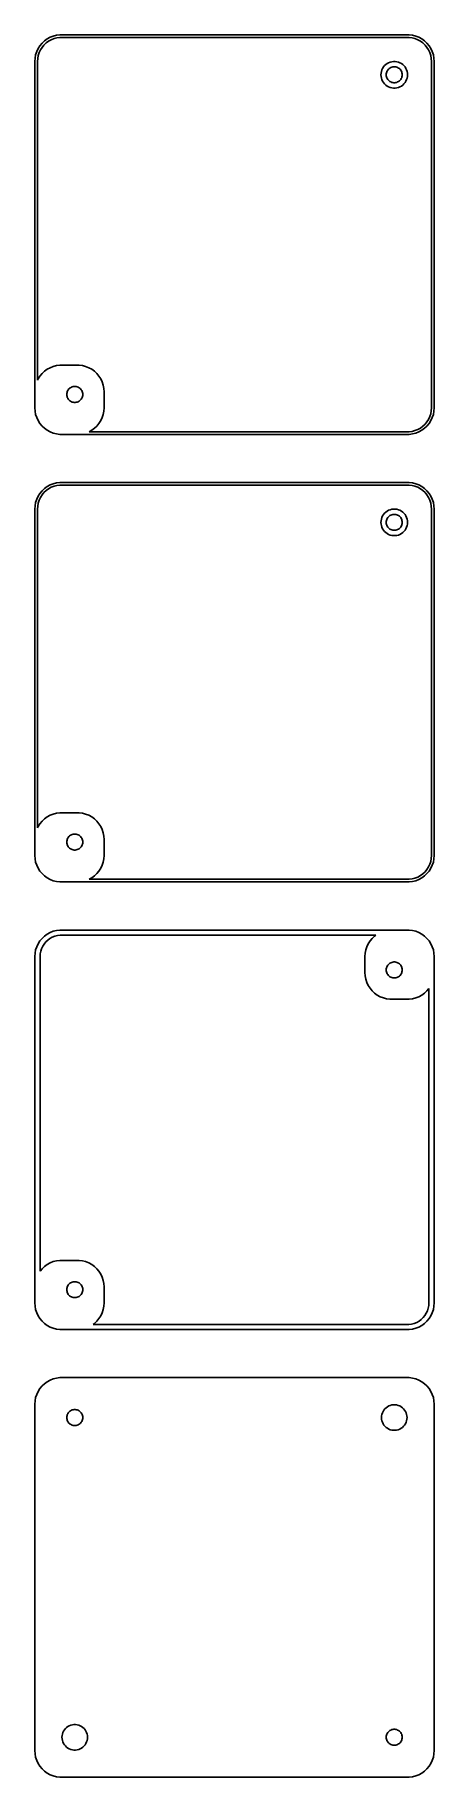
# Model space of a CAD drawing. Header units: metres. Extents: x -38 to 38, y 215 to 541.
import ezdxf

# ---------------------------------------------------------------- set-up
doc = ezdxf.new("R2010")
doc.units = ezdxf.units.M

msp = doc.modelspace()

# ---------------------------------------------------------------- linework, layer by layer
for p, q in [((-36.1448, 539.923), (-36.5451, 539.439)), ((-35.6871, 540.353), (-36.1448, 539.923)), ((-36.1406, 539.145), (-35.7803, 539.58)), ((-35.7803, 539.58), (-35.3684, 539.967)), ((-35.1791, 540.722), (-35.6871, 540.353)), ((-35.3684, 539.967), (-34.9112, 540.299)), ((-34.6289, 541.024), (-35.1791, 540.722)), ((-34.9112, 540.299), (-34.416, 540.572)), ((-34.0451, 541.255), (-34.6289, 541.024)), ((-34.416, 540.572), (-33.8906, 540.78)), ((-33.4369, 541.411), (-34.0451, 541.255)), ((-33.8906, 540.78), (-33.3432, 540.92)), ((-32.8139, 541.49), (-33.4369, 541.411)), ((-33.3432, 540.92), (-32.7825, 540.991)), ((32.8139, 541.49), (-32.8139, 541.49)), ((-32.7825, 540.991), (32.7825, 540.991)), ((32.7825, 540.991), (33.3432, 540.92)), ((33.4369, 541.411), (32.8139, 541.49)), ((33.3432, 540.92), (33.8906, 540.78)), ((34.0451, 541.255), (33.4369, 541.411)), ((33.8906, 540.78), (34.416, 540.572)), ((34.6289, 541.024), (34.0451, 541.255)), ((34.416, 540.572), (34.9112, 540.299)), ((35.1791, 540.722), (34.6289, 541.024)), ((34.9112, 540.299), (35.3684, 539.967)), ((35.6871, 540.353), (35.1791, 540.722)), ((35.3684, 539.967), (35.7803, 539.58)), ((36.1448, 539.923), (35.6871, 540.353)), ((35.7803, 539.58), (36.1406, 539.145)), ((36.5451, 539.439), (36.1448, 539.923)), ((-37.4606, 537.127), (-37.5, 536.5)), ((-37.5, 536.5), (-37.5, 471.5)), ((-37.3429, 537.743), (-37.4606, 537.127)), ((-37.1489, 538.341), (-37.3429, 537.743)), ((-36.8815, 538.909), (-37.1489, 538.341)), ((-37, 536.5), (-36.9645, 537.064)), ((-37, 476.657), (-37, 536.5)), ((-36.9645, 537.064), (-36.8586, 537.619)), ((-36.5451, 539.439), (-36.8815, 538.909)), ((-36.8586, 537.619), (-36.684, 538.157)), ((-36.684, 538.157), (-36.4434, 538.668)), ((-36.4434, 538.668), (-36.1406, 539.145)), ((28.9355, 536.262), (28.6604, 536.111)), ((29.2274, 536.378), (28.9355, 536.262)), ((29.5315, 536.456), (29.2274, 536.378)), ((29.843, 536.495), (29.5315, 536.456)), ((30.157, 536.495), (29.843, 536.495)), ((30.4684, 536.456), (30.157, 536.495)), ((30.7725, 536.378), (30.4684, 536.456)), ((31.0644, 536.262), (30.7725, 536.378)), ((31.3396, 536.111), (31.0644, 536.262)), ((36.1406, 539.145), (36.4434, 538.668)), ((36.4434, 538.668), (36.684, 538.157)), ((36.8815, 538.909), (36.5451, 539.439)), ((36.684, 538.157), (36.8586, 537.619)), ((36.8586, 537.619), (36.9645, 537.064)), ((37.1489, 538.341), (36.8815, 538.909)), ((36.9645, 537.064), (37, 536.5)), ((37, 536.5), (37, 471.5)), ((37.3429, 537.743), (37.1489, 538.341)), ((37.4606, 537.127), (37.3429, 537.743)), ((37.5, 536.5), (37.4606, 537.127)), ((37.5, 471.5), (37.5, 536.5)), ((27.5197, 534.313), (27.5, 534)), ((27.5, 534), (27.5197, 533.687)), ((27.5785, 534.622), (27.5197, 534.313)), ((27.5197, 533.687), (27.5785, 533.378)), ((27.6756, 534.92), (27.5785, 534.622)), ((27.5785, 533.378), (27.6756, 533.08)), ((27.8092, 535.204), (27.6756, 534.92)), ((27.6756, 533.08), (27.8092, 532.796)), ((27.9774, 535.469), (27.8092, 535.204)), ((28.1776, 535.711), (27.9774, 535.469)), ((28.4064, 535.926), (28.1776, 535.711)), ((28.6604, 536.111), (28.4064, 535.926)), ((28.5, 534), (28.5118, 534.188)), ((28.5118, 533.812), (28.5, 534)), ((28.5118, 534.188), (28.5471, 534.373)), ((28.5471, 533.627), (28.5118, 533.812)), ((28.5471, 534.373), (28.6053, 534.552)), ((28.6053, 533.448), (28.5471, 533.627)), ((28.6053, 534.552), (28.6855, 534.723)), ((28.6855, 533.277), (28.6053, 533.448)), ((28.6855, 534.723), (28.7865, 534.882)), ((28.7865, 533.118), (28.6855, 533.277)), ((28.7865, 534.882), (28.9065, 535.027)), ((28.9065, 532.973), (28.7865, 533.118)), ((28.9065, 535.027), (29.0439, 535.156)), ((29.0439, 535.156), (29.1963, 535.266)), ((29.1963, 535.266), (29.3613, 535.357)), ((29.3613, 535.357), (29.5365, 535.427)), ((29.5365, 535.427), (29.7189, 535.473)), ((29.7189, 535.473), (29.9058, 535.497)), ((29.9058, 535.497), (30.0942, 535.497)), ((30.0942, 535.497), (30.2811, 535.473)), ((30.2811, 535.473), (30.4635, 535.427)), ((30.4635, 535.427), (30.6387, 535.357)), ((30.6387, 535.357), (30.8037, 535.266)), ((30.8037, 535.266), (30.9561, 535.156)), ((30.9561, 535.156), (31.0934, 535.027)), ((31.0934, 535.027), (31.2135, 534.882)), ((31.2135, 533.118), (31.0934, 532.973)), ((31.2135, 534.882), (31.3145, 534.723)), ((31.3145, 533.277), (31.2135, 533.118)), ((31.3145, 534.723), (31.3947, 534.552)), ((31.3947, 533.448), (31.3145, 533.277)), ((31.5936, 535.926), (31.3396, 536.111)), ((31.3947, 534.552), (31.4529, 534.373)), ((31.4529, 533.627), (31.3947, 533.448)), ((31.4529, 534.373), (31.4882, 534.188)), ((31.4882, 533.812), (31.4529, 533.627)), ((31.4882, 534.188), (31.5, 534)), ((31.5, 534), (31.4882, 533.812)), ((31.8224, 535.711), (31.5936, 535.926)), ((32.0225, 535.469), (31.8224, 535.711)), ((32.1908, 535.204), (32.0225, 535.469)), ((32.3244, 534.92), (32.1908, 535.204)), ((32.1908, 532.796), (32.3244, 533.08)), ((32.4214, 534.622), (32.3244, 534.92)), ((32.3244, 533.08), (32.4214, 533.378)), ((32.4803, 534.313), (32.4214, 534.622)), ((32.4214, 533.378), (32.4803, 533.687)), ((32.5, 534), (32.4803, 534.313)), ((32.4803, 533.687), (32.5, 534)), ((27.8092, 532.796), (27.9774, 532.531)), ((27.9774, 532.531), (28.1776, 532.289)), ((28.1776, 532.289), (28.4064, 532.074)), ((28.4064, 532.074), (28.6604, 531.889)), ((28.6604, 531.889), (28.9355, 531.738)), ((29.0439, 532.844), (28.9065, 532.973)), ((28.9355, 531.738), (29.2274, 531.622)), ((29.1963, 532.734), (29.0439, 532.844)), ((29.3613, 532.643), (29.1963, 532.734)), ((29.2274, 531.622), (29.5315, 531.544)), ((29.5365, 532.573), (29.3613, 532.643)), ((29.5315, 531.544), (29.843, 531.505)), ((29.7189, 532.527), (29.5365, 532.573)), ((29.9058, 532.503), (29.7189, 532.527)), ((29.843, 531.505), (30.157, 531.505)), ((30.0942, 532.503), (29.9058, 532.503)), ((30.2811, 532.527), (30.0942, 532.503)), ((30.157, 531.505), (30.4684, 531.544)), ((30.4635, 532.573), (30.2811, 532.527)), ((30.6387, 532.643), (30.4635, 532.573)), ((30.4684, 531.544), (30.7725, 531.622)), ((30.8037, 532.734), (30.6387, 532.643)), ((30.7725, 531.622), (31.0644, 531.738)), ((30.9561, 532.844), (30.8037, 532.734)), ((31.0934, 532.973), (30.9561, 532.844)), ((31.0644, 531.738), (31.3396, 531.889)), ((31.3396, 531.889), (31.5936, 532.074)), ((31.5936, 532.074), (31.8224, 532.289)), ((31.8224, 532.289), (32.0225, 532.531)), ((32.0225, 532.531), (32.1908, 532.796)), ((-36.5451, 477.439), (-36.8815, 476.909)), ((-36.1448, 477.923), (-36.5451, 477.439)), ((-35.6871, 478.353), (-36.1448, 477.923)), ((-35.1791, 478.722), (-35.6871, 478.353)), ((-34.6289, 479.024), (-35.1791, 478.722)), ((-34.0451, 479.255), (-34.6289, 479.024)), ((-33.4369, 479.411), (-34.0451, 479.255)), ((-32.8139, 479.49), (-33.4369, 479.411)), ((-29.186, 479.49), (-32.8139, 479.49)), ((-28.5631, 479.411), (-29.186, 479.49)), ((-27.9549, 479.255), (-28.5631, 479.411)), ((-27.3711, 479.024), (-27.9549, 479.255)), ((-26.8209, 478.722), (-27.3711, 479.024)), ((-26.3129, 478.353), (-26.8209, 478.722)), ((-25.8551, 477.923), (-26.3129, 478.353)), ((-25.4549, 477.439), (-25.8551, 477.923)), ((-25.1185, 476.909), (-25.4549, 477.439)), ((-36.8815, 476.909), (-37, 476.657)), ((-31.5, 474), (-31.4882, 474.188)), ((-31.4882, 474.188), (-31.4529, 474.373)), ((-31.4529, 474.373), (-31.3947, 474.552)), ((-31.3947, 474.552), (-31.3145, 474.723)), ((-31.3145, 474.723), (-31.2135, 474.882)), ((-31.2135, 474.882), (-31.0934, 475.027)), ((-31.0934, 475.027), (-30.9561, 475.156)), ((-30.9561, 475.156), (-30.8037, 475.266)), ((-30.8037, 475.266), (-30.6387, 475.357)), ((-30.6387, 475.357), (-30.4635, 475.427)), ((-30.4635, 475.427), (-30.2811, 475.473)), ((-30.2811, 475.473), (-30.0942, 475.497)), ((-30.0942, 475.497), (-29.9058, 475.497)), ((-29.9058, 475.497), (-29.7189, 475.473)), ((-29.7189, 475.473), (-29.5365, 475.427)), ((-29.5365, 475.427), (-29.3613, 475.357)), ((-29.3613, 475.357), (-29.1963, 475.266)), ((-29.1963, 475.266), (-29.0439, 475.156)), ((-29.0439, 475.156), (-28.9065, 475.027)), ((-28.9065, 475.027), (-28.7865, 474.882)), ((-28.7865, 474.882), (-28.6855, 474.723)), ((-28.6855, 474.723), (-28.6053, 474.552)), ((-28.6053, 474.552), (-28.5471, 474.373)), ((-28.5471, 474.373), (-28.5118, 474.188)), ((-28.5118, 474.188), (-28.5, 474)), ((-24.8511, 476.341), (-25.1185, 476.909)), ((-24.6571, 475.743), (-24.8511, 476.341)), ((-24.5394, 475.127), (-24.6571, 475.743)), ((-24.5, 474.5), (-24.5394, 475.127)), ((-24.5, 471.5), (-24.5, 474.5)), ((-37.5, 471.5), (-37.4606, 470.873)), ((-37.4606, 470.873), (-37.3429, 470.257)), ((-31.4882, 473.812), (-31.5, 474)), ((-31.4529, 473.627), (-31.4882, 473.812)), ((-31.3947, 473.448), (-31.4529, 473.627)), ((-31.3145, 473.277), (-31.3947, 473.448)), ((-31.2135, 473.118), (-31.3145, 473.277)), ((-31.0934, 472.973), (-31.2135, 473.118)), ((-30.9561, 472.844), (-31.0934, 472.973)), ((-30.8037, 472.734), (-30.9561, 472.844)), ((-30.6387, 472.643), (-30.8037, 472.734)), ((-30.4635, 472.573), (-30.6387, 472.643)), ((-30.2811, 472.527), (-30.4635, 472.573)), ((-30.0942, 472.503), (-30.2811, 472.527)), ((-29.9058, 472.503), (-30.0942, 472.503)), ((-29.7189, 472.527), (-29.9058, 472.503)), ((-29.5365, 472.573), (-29.7189, 472.527)), ((-29.3613, 472.643), (-29.5365, 472.573)), ((-29.1963, 472.734), (-29.3613, 472.643)), ((-29.0439, 472.844), (-29.1963, 472.734)), ((-28.9065, 472.973), (-29.0439, 472.844)), ((-28.7865, 473.118), (-28.9065, 472.973)), ((-28.6855, 473.277), (-28.7865, 473.118)), ((-28.6053, 473.448), (-28.6855, 473.277)), ((-28.5471, 473.627), (-28.6053, 473.448)), ((-28.5118, 473.812), (-28.5471, 473.627)), ((-28.5, 474), (-28.5118, 473.812)), ((-24.6571, 470.257), (-24.5394, 470.873)), ((-24.5394, 470.873), (-24.5, 471.5)), ((36.9645, 470.936), (36.8586, 470.381)), ((37, 471.5), (36.9645, 470.936)), ((37.3429, 470.257), (37.4606, 470.873)), ((37.4606, 470.873), (37.5, 471.5)), ((-37.3429, 470.257), (-37.1489, 469.659)), ((-37.1489, 469.659), (-36.8815, 469.091)), ((-36.8815, 469.091), (-36.5451, 468.561)), ((-36.5451, 468.561), (-36.1448, 468.077)), ((-36.1448, 468.077), (-35.6871, 467.647)), ((-35.6871, 467.647), (-35.1791, 467.278)), ((-26.8209, 467.278), (-26.3129, 467.647)), ((-26.3129, 467.647), (-25.8551, 468.077)), ((-25.8551, 468.077), (-25.4549, 468.561)), ((-25.4549, 468.561), (-25.1185, 469.091)), ((-25.1185, 469.091), (-24.8511, 469.659)), ((-24.8511, 469.659), (-24.6571, 470.257)), ((34.9112, 467.701), (34.416, 467.428)), ((35.3684, 468.033), (34.9112, 467.701)), ((35.1791, 467.278), (35.6871, 467.647)), ((35.7803, 468.42), (35.3684, 468.033)), ((35.6871, 467.647), (36.1448, 468.077)), ((36.1406, 468.855), (35.7803, 468.42)), ((36.4434, 469.332), (36.1406, 468.855)), ((36.1448, 468.077), (36.5451, 468.561)), ((36.684, 469.843), (36.4434, 469.332)), ((36.5451, 468.561), (36.8815, 469.091)), ((36.8586, 470.381), (36.684, 469.843)), ((36.8815, 469.091), (37.1489, 469.659)), ((37.1489, 469.659), (37.3429, 470.257)), ((-35.1791, 467.278), (-34.6289, 466.976)), ((-34.6289, 466.976), (-34.0451, 466.745)), ((-34.0451, 466.745), (-33.4369, 466.589)), ((-33.4369, 466.589), (-32.8139, 466.51)), ((-32.8139, 466.51), (32.8139, 466.51)), ((-27.311, 467.009), (-26.8209, 467.278)), ((32.7825, 467.009), (-27.311, 467.009)), ((33.3432, 467.08), (32.7825, 467.009)), ((32.8139, 466.51), (33.4369, 466.589)), ((33.8906, 467.22), (33.3432, 467.08)), ((33.4369, 466.589), (34.0451, 466.745)), ((34.416, 467.428), (33.8906, 467.22)), ((34.0451, 466.745), (34.6289, 466.976)), ((34.6289, 466.976), (35.1791, 467.278)), ((-36.8815, 454.909), (-37.1489, 454.341)), ((-36.5451, 455.439), (-36.8815, 454.909)), ((-36.684, 454.157), (-36.4434, 454.668)), ((-36.1448, 455.923), (-36.5451, 455.439)), ((-36.4434, 454.668), (-36.1406, 455.145)), ((-35.6871, 456.353), (-36.1448, 455.923)), ((-36.1406, 455.145), (-35.7803, 455.58)), ((-35.7803, 455.58), (-35.3684, 455.967)), ((-35.1791, 456.722), (-35.6871, 456.353)), ((-35.3684, 455.967), (-34.9112, 456.299)), ((-34.6289, 457.024), (-35.1791, 456.722)), ((-34.9112, 456.299), (-34.416, 456.572)), ((-34.0451, 457.255), (-34.6289, 457.024)), ((-34.416, 456.572), (-33.8906, 456.78)), ((-33.4369, 457.411), (-34.0451, 457.255)), ((-33.8906, 456.78), (-33.3432, 456.92)), ((-32.8139, 457.49), (-33.4369, 457.411)), ((-33.3432, 456.92), (-32.7825, 456.991)), ((32.8139, 457.49), (-32.8139, 457.49)), ((-32.7825, 456.991), (32.7825, 456.991)), ((32.7825, 456.991), (33.3432, 456.92)), ((33.4369, 457.411), (32.8139, 457.49)), ((33.3432, 456.92), (33.8906, 456.78)), ((34.0451, 457.255), (33.4369, 457.411)), ((33.8906, 456.78), (34.416, 456.572)), ((34.6289, 457.024), (34.0451, 457.255)), ((34.416, 456.572), (34.9112, 456.299)), ((35.1791, 456.722), (34.6289, 457.024)), ((34.9112, 456.299), (35.3684, 455.967)), ((35.6871, 456.353), (35.1791, 456.722)), ((35.3684, 455.967), (35.7803, 455.58)), ((36.1448, 455.923), (35.6871, 456.353)), ((35.7803, 455.58), (36.1406, 455.145)), ((36.1406, 455.145), (36.4434, 454.668)), ((36.5451, 455.439), (36.1448, 455.923)), ((36.4434, 454.668), (36.684, 454.157)), ((36.8815, 454.909), (36.5451, 455.439)), ((37.1489, 454.341), (36.8815, 454.909)), ((-37.4606, 453.127), (-37.5, 452.5)), ((-37.5, 452.5), (-37.5, 387.5)), ((-37.3429, 453.743), (-37.4606, 453.127)), ((-37.1489, 454.341), (-37.3429, 453.743)), ((-37, 452.5), (-36.9645, 453.064)), ((-37, 392.657), (-37, 452.5)), ((-36.9645, 453.064), (-36.8586, 453.619)), ((-36.8586, 453.619), (-36.684, 454.157)), ((27.9774, 451.469), (27.8092, 451.204)), ((28.1776, 451.711), (27.9774, 451.469)), ((28.4064, 451.926), (28.1776, 451.711)), ((28.6604, 452.111), (28.4064, 451.926)), ((28.9355, 452.262), (28.6604, 452.111)), ((29.2274, 452.378), (28.9355, 452.262)), ((29.0439, 451.156), (29.1963, 451.266)), ((29.1963, 451.266), (29.3613, 451.357)), ((29.5315, 452.456), (29.2274, 452.378)), ((29.3613, 451.357), (29.5365, 451.427)), ((29.843, 452.495), (29.5315, 452.456)), ((29.5365, 451.427), (29.7189, 451.473)), ((29.7189, 451.473), (29.9058, 451.497)), ((30.157, 452.495), (29.843, 452.495)), ((29.9058, 451.497), (30.0942, 451.497)), ((30.0942, 451.497), (30.2811, 451.473)), ((30.4684, 452.456), (30.157, 452.495)), ((30.2811, 451.473), (30.4635, 451.427)), ((30.4635, 451.427), (30.6387, 451.357)), ((30.7725, 452.378), (30.4684, 452.456)), ((30.6387, 451.357), (30.8037, 451.266)), ((31.0644, 452.262), (30.7725, 452.378)), ((30.8037, 451.266), (30.9561, 451.156)), ((31.3396, 452.111), (31.0644, 452.262)), ((31.5936, 451.926), (31.3396, 452.111)), ((31.8224, 451.711), (31.5936, 451.926)), ((32.0225, 451.469), (31.8224, 451.711)), ((32.1908, 451.204), (32.0225, 451.469)), ((36.684, 454.157), (36.8586, 453.619)), ((36.8586, 453.619), (36.9645, 453.064)), ((36.9645, 453.064), (37, 452.5)), ((37, 452.5), (37, 387.5)), ((37.3429, 453.743), (37.1489, 454.341)), ((37.4606, 453.127), (37.3429, 453.743)), ((37.5, 452.5), (37.4606, 453.127)), ((37.5, 387.5), (37.5, 452.5)), ((27.5197, 450.313), (27.5, 450)), ((27.5, 450), (27.5197, 449.687)), ((27.5785, 450.622), (27.5197, 450.313)), ((27.5197, 449.687), (27.5785, 449.378)), ((27.6756, 450.92), (27.5785, 450.622)), ((27.5785, 449.378), (27.6756, 449.08)), ((27.8092, 451.204), (27.6756, 450.92)), ((27.6756, 449.08), (27.8092, 448.796)), ((27.8092, 448.796), (27.9774, 448.531)), ((27.9774, 448.531), (28.1776, 448.289)), ((28.1776, 448.289), (28.4064, 448.074)), ((28.4064, 448.074), (28.6604, 447.889)), ((28.5, 450), (28.5118, 450.188)), ((28.5118, 449.812), (28.5, 450)), ((28.5118, 450.188), (28.5471, 450.373)), ((28.5471, 449.627), (28.5118, 449.812)), ((28.5471, 450.373), (28.6053, 450.552)), ((28.6053, 449.448), (28.5471, 449.627)), ((28.6053, 450.552), (28.6855, 450.723)), ((28.6855, 449.277), (28.6053, 449.448)), ((28.6855, 450.723), (28.7865, 450.882)), ((28.7865, 449.118), (28.6855, 449.277)), ((28.7865, 450.882), (28.9065, 451.027)), ((28.9065, 448.973), (28.7865, 449.118)), ((28.9065, 451.027), (29.0439, 451.156)), ((29.0439, 448.844), (28.9065, 448.973)), ((29.1963, 448.734), (29.0439, 448.844)), ((29.3613, 448.643), (29.1963, 448.734)), ((29.5365, 448.573), (29.3613, 448.643)), ((29.7189, 448.527), (29.5365, 448.573)), ((29.9058, 448.503), (29.7189, 448.527)), ((30.0942, 448.503), (29.9058, 448.503)), ((30.2811, 448.527), (30.0942, 448.503)), ((30.4635, 448.573), (30.2811, 448.527)), ((30.6387, 448.643), (30.4635, 448.573)), ((30.8037, 448.734), (30.6387, 448.643)), ((30.9561, 448.844), (30.8037, 448.734)), ((30.9561, 451.156), (31.0934, 451.027)), ((31.0934, 448.973), (30.9561, 448.844)), ((31.0934, 451.027), (31.2135, 450.882)), ((31.2135, 449.118), (31.0934, 448.973)), ((31.2135, 450.882), (31.3145, 450.723)), ((31.3145, 449.277), (31.2135, 449.118)), ((31.3145, 450.723), (31.3947, 450.552)), ((31.3947, 449.448), (31.3145, 449.277)), ((31.3396, 447.889), (31.5936, 448.074)), ((31.3947, 450.552), (31.4529, 450.373)), ((31.4529, 449.627), (31.3947, 449.448)), ((31.4529, 450.373), (31.4882, 450.188)), ((31.4882, 449.812), (31.4529, 449.627)), ((31.4882, 450.188), (31.5, 450)), ((31.5, 450), (31.4882, 449.812)), ((31.5936, 448.074), (31.8224, 448.289)), ((31.8224, 448.289), (32.0225, 448.531)), ((32.0225, 448.531), (32.1908, 448.796)), ((32.3244, 450.92), (32.1908, 451.204)), ((32.1908, 448.796), (32.3244, 449.08)), ((32.4214, 450.622), (32.3244, 450.92)), ((32.3244, 449.08), (32.4214, 449.378)), ((32.4803, 450.313), (32.4214, 450.622)), ((32.4214, 449.378), (32.4803, 449.687)), ((32.5, 450), (32.4803, 450.313)), ((32.4803, 449.687), (32.5, 450)), ((28.6604, 447.889), (28.9355, 447.738)), ((28.9355, 447.738), (29.2274, 447.622)), ((29.2274, 447.622), (29.5315, 447.544)), ((29.5315, 447.544), (29.843, 447.505)), ((29.843, 447.505), (30.157, 447.505)), ((30.157, 447.505), (30.4684, 447.544)), ((30.4684, 447.544), (30.7725, 447.622)), ((30.7725, 447.622), (31.0644, 447.738)), ((31.0644, 447.738), (31.3396, 447.889)), ((-36.8815, 392.909), (-37, 392.657)), ((-36.5451, 393.439), (-36.8815, 392.909)), ((-36.1448, 393.923), (-36.5451, 393.439)), ((-35.6871, 394.353), (-36.1448, 393.923)), ((-35.1791, 394.722), (-35.6871, 394.353)), ((-34.6289, 395.024), (-35.1791, 394.722)), ((-34.0451, 395.255), (-34.6289, 395.024)), ((-33.4369, 395.411), (-34.0451, 395.255)), ((-32.8139, 395.49), (-33.4369, 395.411)), ((-29.186, 395.49), (-32.8139, 395.49)), ((-28.5631, 395.411), (-29.186, 395.49)), ((-27.9549, 395.255), (-28.5631, 395.411)), ((-27.3711, 395.024), (-27.9549, 395.255)), ((-26.8209, 394.722), (-27.3711, 395.024)), ((-26.3129, 394.353), (-26.8209, 394.722)), ((-25.8551, 393.923), (-26.3129, 394.353)), ((-25.4549, 393.439), (-25.8551, 393.923)), ((-25.1185, 392.909), (-25.4549, 393.439)), ((-24.8511, 392.341), (-25.1185, 392.909)), ((-31.5, 390), (-31.4882, 390.188)), ((-31.4882, 389.812), (-31.5, 390)), ((-31.4882, 390.188), (-31.4529, 390.373)), ((-31.4529, 389.627), (-31.4882, 389.812)), ((-31.4529, 390.373), (-31.3947, 390.552)), ((-31.3947, 389.448), (-31.4529, 389.627)), ((-31.3947, 390.552), (-31.3145, 390.723)), ((-31.3145, 389.277), (-31.3947, 389.448)), ((-31.3145, 390.723), (-31.2135, 390.882)), ((-31.2135, 389.118), (-31.3145, 389.277)), ((-31.2135, 390.882), (-31.0934, 391.027)), ((-31.0934, 388.973), (-31.2135, 389.118)), ((-31.0934, 391.027), (-30.9561, 391.156)), ((-30.9561, 391.156), (-30.8037, 391.266)), ((-30.8037, 391.266), (-30.6387, 391.357)), ((-30.6387, 391.357), (-30.4635, 391.427)), ((-30.4635, 391.427), (-30.2811, 391.473)), ((-30.2811, 391.473), (-30.0942, 391.497)), ((-30.0942, 391.497), (-29.9058, 391.497)), ((-29.9058, 391.497), (-29.7189, 391.473)), ((-29.7189, 391.473), (-29.5365, 391.427)), ((-29.5365, 391.427), (-29.3613, 391.357)), ((-29.3613, 391.357), (-29.1963, 391.266)), ((-29.1963, 391.266), (-29.0439, 391.156)), ((-29.0439, 391.156), (-28.9065, 391.027)), ((-28.9065, 391.027), (-28.7865, 390.882)), ((-28.7865, 389.118), (-28.9065, 388.973)), ((-28.7865, 390.882), (-28.6855, 390.723)), ((-28.6855, 389.277), (-28.7865, 389.118)), ((-28.6855, 390.723), (-28.6053, 390.552)), ((-28.6053, 389.448), (-28.6855, 389.277)), ((-28.6053, 390.552), (-28.5471, 390.373)), ((-28.5471, 389.627), (-28.6053, 389.448)), ((-28.5471, 390.373), (-28.5118, 390.188)), ((-28.5118, 389.812), (-28.5471, 389.627)), ((-28.5118, 390.188), (-28.5, 390)), ((-28.5, 390), (-28.5118, 389.812)), ((-24.6571, 391.743), (-24.8511, 392.341)), ((-24.5394, 391.127), (-24.6571, 391.743)), ((-24.5, 390.5), (-24.5394, 391.127)), ((-24.5, 387.5), (-24.5, 390.5)), ((-37.5, 387.5), (-37.4606, 386.873)), ((-37.4606, 386.873), (-37.3429, 386.257)), ((-37.3429, 386.257), (-37.1489, 385.659)), ((-30.9561, 388.844), (-31.0934, 388.973)), ((-30.8037, 388.734), (-30.9561, 388.844)), ((-30.6387, 388.643), (-30.8037, 388.734)), ((-30.4635, 388.573), (-30.6387, 388.643)), ((-30.2811, 388.527), (-30.4635, 388.573)), ((-30.0942, 388.503), (-30.2811, 388.527)), ((-29.9058, 388.503), (-30.0942, 388.503)), ((-29.7189, 388.527), (-29.9058, 388.503)), ((-29.5365, 388.573), (-29.7189, 388.527)), ((-29.3613, 388.643), (-29.5365, 388.573)), ((-29.1963, 388.734), (-29.3613, 388.643)), ((-29.0439, 388.844), (-29.1963, 388.734)), ((-28.9065, 388.973), (-29.0439, 388.844)), ((-24.8511, 385.659), (-24.6571, 386.257)), ((-24.6571, 386.257), (-24.5394, 386.873)), ((-24.5394, 386.873), (-24.5, 387.5)), ((36.684, 385.843), (36.4434, 385.332)), ((36.8586, 386.381), (36.684, 385.843)), ((36.9645, 386.936), (36.8586, 386.381)), ((37, 387.5), (36.9645, 386.936)), ((37.1489, 385.659), (37.3429, 386.257)), ((37.3429, 386.257), (37.4606, 386.873)), ((37.4606, 386.873), (37.5, 387.5)), ((-37.1489, 385.659), (-36.8815, 385.091)), ((-36.8815, 385.091), (-36.5451, 384.561)), ((-36.5451, 384.561), (-36.1448, 384.077)), ((-36.1448, 384.077), (-35.6871, 383.647)), ((-35.6871, 383.647), (-35.1791, 383.278)), ((-35.1791, 383.278), (-34.6289, 382.976)), ((-34.6289, 382.976), (-34.0451, 382.745)), ((-34.0451, 382.745), (-33.4369, 382.589)), ((-33.4369, 382.589), (-32.8139, 382.51)), ((-27.311, 383.009), (-26.8209, 383.278)), ((32.7825, 383.009), (-27.311, 383.009)), ((-26.8209, 383.278), (-26.3129, 383.647)), ((-26.3129, 383.647), (-25.8551, 384.077)), ((-25.8551, 384.077), (-25.4549, 384.561)), ((-25.4549, 384.561), (-25.1185, 385.091)), ((-25.1185, 385.091), (-24.8511, 385.659)), ((33.3432, 383.08), (32.7825, 383.009)), ((32.8139, 382.51), (33.4369, 382.589)), ((33.8906, 383.22), (33.3432, 383.08)), ((33.4369, 382.589), (34.0451, 382.745)), ((34.416, 383.428), (33.8906, 383.22)), ((34.0451, 382.745), (34.6289, 382.976)), ((34.9112, 383.701), (34.416, 383.428)), ((34.6289, 382.976), (35.1791, 383.278)), ((35.3684, 384.033), (34.9112, 383.701)), ((35.1791, 383.278), (35.6871, 383.647)), ((35.7803, 384.42), (35.3684, 384.033)), ((35.6871, 383.647), (36.1448, 384.077)), ((36.1406, 384.855), (35.7803, 384.42)), ((36.4434, 385.332), (36.1406, 384.855)), ((36.1448, 384.077), (36.5451, 384.561)), ((36.5451, 384.561), (36.8815, 385.091)), ((36.8815, 385.091), (37.1489, 385.659)), ((-32.8139, 382.51), (32.8139, 382.51)), ((-34.6289, 373.024), (-35.1791, 372.722)), ((-34.0451, 373.255), (-34.6289, 373.024)), ((-33.4369, 373.411), (-34.0451, 373.255)), ((-32.8139, 373.49), (-33.4369, 373.411)), ((32.8139, 373.49), (-32.8139, 373.49)), ((33.4369, 373.411), (32.8139, 373.49)), ((34.0451, 373.255), (33.4369, 373.411)), ((34.6289, 373.024), (34.0451, 373.255)), ((35.1791, 372.722), (34.6289, 373.024)), ((-37.3429, 369.743), (-37.4606, 369.127)), ((-37.1489, 370.341), (-37.3429, 369.743)), ((-36.8815, 370.909), (-37.1489, 370.341)), ((-36.5451, 371.439), (-36.8815, 370.909)), ((-36.1448, 371.923), (-36.5451, 371.439)), ((-36.4907, 369.004), (-36.396, 369.5)), ((-36.396, 369.5), (-36.2399, 369.981)), ((-36.2399, 369.981), (-36.0248, 370.438)), ((-35.6871, 372.353), (-36.1448, 371.923)), ((-36.0248, 370.438), (-35.7542, 370.864)), ((-35.7542, 370.864), (-35.4322, 371.254)), ((-35.1791, 372.722), (-35.6871, 372.353)), ((-35.4322, 371.254), (-35.064, 371.599)), ((-35.064, 371.599), (-34.6553, 371.896)), ((-34.6553, 371.896), (-34.2126, 372.14)), ((-34.2126, 372.14), (-33.743, 372.326)), ((-33.743, 372.326), (-33.2537, 372.451)), ((-33.2537, 372.451), (-32.7526, 372.514)), ((-32.7526, 372.514), (26.5357, 372.514)), ((24.6571, 369.743), (24.5394, 369.127)), ((24.8511, 370.341), (24.6571, 369.743)), ((25.1185, 370.909), (24.8511, 370.341)), ((25.4549, 371.439), (25.1185, 370.909)), ((25.8551, 371.923), (25.4549, 371.439)), ((26.3129, 372.353), (25.8551, 371.923)), ((26.5357, 372.514), (26.3129, 372.353)), ((35.6871, 372.353), (35.1791, 372.722)), ((36.1448, 371.923), (35.6871, 372.353)), ((36.5451, 371.439), (36.1448, 371.923)), ((36.8815, 370.909), (36.5451, 371.439)), ((37.1489, 370.341), (36.8815, 370.909)), ((37.3429, 369.743), (37.1489, 370.341)), ((37.4606, 369.127), (37.3429, 369.743)), ((-37.4606, 369.127), (-37.5, 368.5)), ((-37.5, 368.5), (-37.5, 303.5)), ((-36.5224, 368.5), (-36.4907, 369.004)), ((-36.5224, 309.466), (-36.5224, 368.5)), ((24.5394, 369.127), (24.5, 368.5)), ((24.5, 368.5), (24.5, 365.5)), ((28.5118, 366.188), (28.5471, 366.373)), ((28.5471, 366.373), (28.6053, 366.552)), ((28.6053, 366.552), (28.6855, 366.723)), ((28.6855, 366.723), (28.7865, 366.882)), ((28.7865, 366.882), (28.9065, 367.027)), ((28.9065, 367.027), (29.0439, 367.156)), ((29.0439, 367.156), (29.1963, 367.266)), ((29.1963, 367.266), (29.3613, 367.357)), ((29.3613, 367.357), (29.5365, 367.427)), ((29.5365, 367.427), (29.7189, 367.473)), ((29.7189, 367.473), (29.9058, 367.497)), ((29.9058, 367.497), (30.0942, 367.497)), ((30.0942, 367.497), (30.2811, 367.473)), ((30.2811, 367.473), (30.4635, 367.427)), ((30.4635, 367.427), (30.6387, 367.357)), ((30.6387, 367.357), (30.8037, 367.266)), ((30.8037, 367.266), (30.9561, 367.156)), ((30.9561, 367.156), (31.0934, 367.027)), ((31.0934, 367.027), (31.2135, 366.882)), ((31.2135, 366.882), (31.3145, 366.723)), ((31.3145, 366.723), (31.3947, 366.552)), ((31.3947, 366.552), (31.4529, 366.373)), ((31.4529, 366.373), (31.4882, 366.188)), ((37.5, 368.5), (37.4606, 369.127)), ((37.5, 303.5), (37.5, 368.5)), ((24.5, 365.5), (24.5394, 364.873)), ((24.5394, 364.873), (24.6571, 364.257)), ((24.6571, 364.257), (24.8511, 363.659)), ((24.8511, 363.659), (25.1185, 363.091)), ((25.1185, 363.091), (25.4549, 362.561)), ((28.5, 366), (28.5118, 366.188)), ((28.5118, 365.812), (28.5, 366)), ((28.5471, 365.627), (28.5118, 365.812)), ((28.6053, 365.448), (28.5471, 365.627)), ((28.6855, 365.277), (28.6053, 365.448)), ((28.7865, 365.118), (28.6855, 365.277)), ((28.9065, 364.973), (28.7865, 365.118)), ((29.0439, 364.844), (28.9065, 364.973)), ((29.1963, 364.734), (29.0439, 364.844)), ((29.3613, 364.643), (29.1963, 364.734)), ((29.5365, 364.573), (29.3613, 364.643)), ((29.7189, 364.527), (29.5365, 364.573)), ((29.9058, 364.503), (29.7189, 364.527)), ((30.0942, 364.503), (29.9058, 364.503)), ((30.2811, 364.527), (30.0942, 364.503)), ((30.4635, 364.573), (30.2811, 364.527)), ((30.6387, 364.643), (30.4635, 364.573)), ((30.8037, 364.734), (30.6387, 364.643)), ((30.9561, 364.844), (30.8037, 364.734)), ((31.0934, 364.973), (30.9561, 364.844)), ((31.2135, 365.118), (31.0934, 364.973)), ((31.3145, 365.277), (31.2135, 365.118)), ((31.3947, 365.448), (31.3145, 365.277)), ((31.4529, 365.627), (31.3947, 365.448)), ((31.4882, 365.812), (31.4529, 365.627)), ((31.4882, 366.188), (31.5, 366)), ((31.5, 366), (31.4882, 365.812)), ((25.4549, 362.561), (25.8551, 362.077)), ((25.8551, 362.077), (26.3129, 361.647)), ((26.3129, 361.647), (26.8209, 361.278)), ((26.8209, 361.278), (27.3711, 360.976)), ((27.3711, 360.976), (27.9549, 360.745)), ((27.9549, 360.745), (28.5631, 360.589)), ((28.5631, 360.589), (29.186, 360.51)), ((29.186, 360.51), (32.8139, 360.51)), ((32.8139, 360.51), (33.4369, 360.589)), ((33.4369, 360.589), (34.0451, 360.745)), ((34.0451, 360.745), (34.6289, 360.976)), ((34.6289, 360.976), (35.1791, 361.278)), ((35.1791, 361.278), (35.6871, 361.647)), ((35.6871, 361.647), (36.1448, 362.077)), ((36.1448, 362.077), (36.5224, 362.534)), ((36.5224, 362.534), (36.5224, 303.5)), ((-35.1791, 310.722), (-35.6871, 310.353)), ((-34.6289, 311.024), (-35.1791, 310.722)), ((-34.0451, 311.255), (-34.6289, 311.024)), ((-33.4369, 311.411), (-34.0451, 311.255)), ((-32.8139, 311.49), (-33.4369, 311.411)), ((-29.186, 311.49), (-32.8139, 311.49)), ((-28.5631, 311.411), (-29.186, 311.49)), ((-27.9549, 311.255), (-28.5631, 311.411)), ((-27.3711, 311.024), (-27.9549, 311.255)), ((-26.8209, 310.722), (-27.3711, 311.024)), ((-26.3129, 310.353), (-26.8209, 310.722)), ((-36.1448, 309.923), (-36.5224, 309.466)), ((-35.6871, 310.353), (-36.1448, 309.923)), ((-30.6387, 307.357), (-30.4635, 307.427)), ((-30.4635, 307.427), (-30.2811, 307.473)), ((-30.2811, 307.473), (-30.0942, 307.497)), ((-30.0942, 307.497), (-29.9058, 307.497)), ((-29.9058, 307.497), (-29.7189, 307.473)), ((-29.7189, 307.473), (-29.5365, 307.427)), ((-29.5365, 307.427), (-29.3613, 307.357)), ((-25.8551, 309.923), (-26.3129, 310.353)), ((-25.4549, 309.439), (-25.8551, 309.923)), ((-25.1185, 308.909), (-25.4549, 309.439)), ((-24.8511, 308.341), (-25.1185, 308.909)), ((-24.6571, 307.743), (-24.8511, 308.341)), ((-24.5394, 307.127), (-24.6571, 307.743)), ((-31.5, 306), (-31.4882, 306.188)), ((-31.4882, 305.812), (-31.5, 306)), ((-31.4882, 306.188), (-31.4529, 306.373)), ((-31.4529, 305.627), (-31.4882, 305.812)), ((-31.4529, 306.373), (-31.3947, 306.552)), ((-31.3947, 305.448), (-31.4529, 305.627)), ((-31.3947, 306.552), (-31.3145, 306.723)), ((-31.3145, 305.277), (-31.3947, 305.448)), ((-31.3145, 306.723), (-31.2135, 306.882)), ((-31.2135, 305.118), (-31.3145, 305.277)), ((-31.2135, 306.882), (-31.0934, 307.027)), ((-31.0934, 304.973), (-31.2135, 305.118)), ((-31.0934, 307.027), (-30.9561, 307.156)), ((-30.9561, 304.844), (-31.0934, 304.973)), ((-30.9561, 307.156), (-30.8037, 307.266)), ((-30.8037, 304.734), (-30.9561, 304.844)), ((-30.8037, 307.266), (-30.6387, 307.357)), ((-30.6387, 304.643), (-30.8037, 304.734)), ((-30.4635, 304.573), (-30.6387, 304.643)), ((-30.2811, 304.527), (-30.4635, 304.573)), ((-30.0942, 304.503), (-30.2811, 304.527)), ((-29.9058, 304.503), (-30.0942, 304.503)), ((-29.7189, 304.527), (-29.9058, 304.503)), ((-29.5365, 304.573), (-29.7189, 304.527)), ((-29.3613, 304.643), (-29.5365, 304.573)), ((-29.3613, 307.357), (-29.1963, 307.266)), ((-29.1963, 304.734), (-29.3613, 304.643)), ((-29.1963, 307.266), (-29.0439, 307.156)), ((-29.0439, 304.844), (-29.1963, 304.734)), ((-29.0439, 307.156), (-28.9065, 307.027)), ((-28.9065, 304.973), (-29.0439, 304.844)), ((-28.9065, 307.027), (-28.7865, 306.882)), ((-28.7865, 305.118), (-28.9065, 304.973)), ((-28.7865, 306.882), (-28.6855, 306.723)), ((-28.6855, 305.277), (-28.7865, 305.118)), ((-28.6855, 306.723), (-28.6053, 306.552)), ((-28.6053, 305.448), (-28.6855, 305.277)), ((-28.6053, 306.552), (-28.5471, 306.373)), ((-28.5471, 305.627), (-28.6053, 305.448)), ((-28.5471, 306.373), (-28.5118, 306.188)), ((-28.5118, 305.812), (-28.5471, 305.627)), ((-28.5118, 306.188), (-28.5, 306)), ((-28.5, 306), (-28.5118, 305.812)), ((-24.5, 306.5), (-24.5394, 307.127)), ((-24.5, 303.5), (-24.5, 306.5)), ((-37.5, 303.5), (-37.4606, 302.873)), ((-37.4606, 302.873), (-37.3429, 302.257)), ((-37.3429, 302.257), (-37.1489, 301.659)), ((-37.1489, 301.659), (-36.8815, 301.091)), ((-36.8815, 301.091), (-36.5451, 300.561)), ((-25.4549, 300.561), (-25.1185, 301.091)), ((-25.1185, 301.091), (-24.8511, 301.659)), ((-24.8511, 301.659), (-24.6571, 302.257)), ((-24.6571, 302.257), (-24.5394, 302.873)), ((-24.5394, 302.873), (-24.5, 303.5)), ((35.7542, 301.136), (35.4322, 300.746)), ((36.0248, 301.562), (35.7542, 301.136)), ((36.2399, 302.019), (36.0248, 301.562)), ((36.396, 302.5), (36.2399, 302.019)), ((36.4907, 302.996), (36.396, 302.5)), ((36.5224, 303.5), (36.4907, 302.996)), ((36.5451, 300.561), (36.8815, 301.091)), ((36.8815, 301.091), (37.1489, 301.659)), ((37.1489, 301.659), (37.3429, 302.257)), ((37.3429, 302.257), (37.4606, 302.873)), ((37.4606, 302.873), (37.5, 303.5)), ((-36.5451, 300.561), (-36.1448, 300.077)), ((-36.1448, 300.077), (-35.6871, 299.647)), ((-35.6871, 299.647), (-35.1791, 299.278)), ((-35.1791, 299.278), (-34.6289, 298.976)), ((-34.6289, 298.976), (-34.0451, 298.745)), ((-34.0451, 298.745), (-33.4369, 298.589)), ((-33.4369, 298.589), (-32.8139, 298.51)), ((-32.8139, 298.51), (32.8139, 298.51)), ((-26.5357, 299.486), (-26.3129, 299.647)), ((32.7526, 299.486), (-26.5357, 299.486)), ((-26.3129, 299.647), (-25.8551, 300.077)), ((-25.8551, 300.077), (-25.4549, 300.561)), ((33.2537, 299.549), (32.7526, 299.486)), ((32.8139, 298.51), (33.4369, 298.589)), ((33.743, 299.674), (33.2537, 299.549)), ((33.4369, 298.589), (34.0451, 298.745)), ((34.2126, 299.86), (33.743, 299.674)), ((34.0451, 298.745), (34.6289, 298.976)), ((34.6553, 300.104), (34.2126, 299.86)), ((34.6289, 298.976), (35.1791, 299.278)), ((35.064, 300.401), (34.6553, 300.104)), ((35.4322, 300.746), (35.064, 300.401)), ((35.1791, 299.278), (35.6871, 299.647)), ((35.6871, 299.647), (36.1448, 300.077)), ((36.1448, 300.077), (36.5451, 300.561)), ((-36.1448, 287.923), (-36.5451, 287.439)), ((-35.6871, 288.353), (-36.1448, 287.923)), ((-35.1791, 288.722), (-35.6871, 288.353)), ((-34.6289, 289.024), (-35.1791, 288.722)), ((-34.0451, 289.255), (-34.6289, 289.024)), ((-33.4369, 289.411), (-34.0451, 289.255)), ((-32.8139, 289.49), (-33.4369, 289.411)), ((32.8139, 289.49), (-32.8139, 289.49)), ((33.4369, 289.411), (32.8139, 289.49)), ((34.0451, 289.255), (33.4369, 289.411)), ((34.6289, 289.024), (34.0451, 289.255)), ((35.1791, 288.722), (34.6289, 289.024)), ((35.6871, 288.353), (35.1791, 288.722)), ((36.1448, 287.923), (35.6871, 288.353)), ((36.5451, 287.439), (36.1448, 287.923)), ((-37.4606, 285.127), (-37.5, 284.5)), ((-37.5, 284.5), (-37.5, 219.5)), ((-37.3429, 285.743), (-37.4606, 285.127)), ((-37.1489, 286.341), (-37.3429, 285.743)), ((-36.8815, 286.909), (-37.1489, 286.341)), ((-36.5451, 287.439), (-36.8815, 286.909)), ((36.8815, 286.909), (36.5451, 287.439)), ((37.1489, 286.341), (36.8815, 286.909)), ((37.3429, 285.743), (37.1489, 286.341)), ((37.4606, 285.127), (37.3429, 285.743)), ((37.5, 284.5), (37.4606, 285.127)), ((37.5, 219.5), (37.5, 284.5)), ((-31.5, 282), (-31.4882, 282.188)), ((-31.4882, 281.812), (-31.5, 282)), ((-31.4882, 282.188), (-31.4529, 282.373)), ((-31.4529, 281.627), (-31.4882, 281.812)), ((-31.4529, 282.373), (-31.3947, 282.552)), ((-31.3947, 281.448), (-31.4529, 281.627)), ((-31.3947, 282.552), (-31.3145, 282.723)), ((-31.3145, 281.277), (-31.3947, 281.448)), ((-31.3145, 282.723), (-31.2135, 282.882)), ((-31.2135, 281.118), (-31.3145, 281.277)), ((-31.2135, 282.882), (-31.0934, 283.027)), ((-31.0934, 283.027), (-30.9561, 283.156)), ((-30.9561, 283.156), (-30.8037, 283.266)), ((-30.8037, 283.266), (-30.6387, 283.357)), ((-30.6387, 283.357), (-30.4635, 283.427)), ((-30.4635, 283.427), (-30.2811, 283.473)), ((-30.2811, 283.473), (-30.0942, 283.497)), ((-30.0942, 283.497), (-29.9058, 283.497)), ((-29.9058, 283.497), (-29.7189, 283.473)), ((-29.7189, 283.473), (-29.5365, 283.427)), ((-29.5365, 283.427), (-29.3613, 283.357)), ((-29.3613, 283.357), (-29.1963, 283.266)), ((-29.1963, 283.266), (-29.0439, 283.156)), ((-29.0439, 283.156), (-28.9065, 283.027)), ((-28.9065, 283.027), (-28.7865, 282.882)), ((-28.7865, 282.882), (-28.6855, 282.723)), ((-28.6855, 281.277), (-28.7865, 281.118)), ((-28.6855, 282.723), (-28.6053, 282.552)), ((-28.6053, 281.448), (-28.6855, 281.277)), ((-28.6053, 282.552), (-28.5471, 282.373)), ((-28.5471, 281.627), (-28.6053, 281.448)), ((-28.5471, 282.373), (-28.5118, 282.188)), ((-28.5118, 281.812), (-28.5471, 281.627)), ((-28.5118, 282.188), (-28.5, 282)), ((-28.5, 282), (-28.5118, 281.812)), ((27.6, 282), (27.6189, 282.301)), ((27.6189, 281.699), (27.6, 282)), ((27.6189, 282.301), (27.6754, 282.597)), ((27.6754, 281.403), (27.6189, 281.699)), ((27.6754, 282.597), (27.7685, 282.883)), ((27.7685, 281.117), (27.6754, 281.403)), ((27.7685, 282.883), (27.8969, 283.156)), ((27.8969, 283.156), (28.0583, 283.411)), ((28.0583, 283.411), (28.2505, 283.643)), ((28.2505, 283.643), (28.4702, 283.849)), ((28.4702, 283.849), (28.714, 284.026)), ((28.714, 284.026), (28.9781, 284.172)), ((28.9781, 284.172), (29.2583, 284.283)), ((29.2583, 284.283), (29.5503, 284.357)), ((29.5503, 284.357), (29.8493, 284.395)), ((29.8493, 284.395), (30.1507, 284.395)), ((30.1507, 284.395), (30.4497, 284.357)), ((30.4497, 284.357), (30.7416, 284.283)), ((30.7416, 284.283), (31.0219, 284.172)), ((31.0219, 284.172), (31.286, 284.026)), ((31.286, 284.026), (31.5298, 283.849)), ((31.5298, 283.849), (31.7495, 283.643)), ((31.7495, 283.643), (31.9416, 283.411)), ((31.9416, 283.411), (32.1031, 283.156)), ((32.1031, 283.156), (32.2315, 282.883)), ((32.2315, 282.883), (32.3246, 282.597)), ((32.3246, 281.403), (32.2315, 281.117)), ((32.3246, 282.597), (32.3811, 282.301)), ((32.3811, 281.699), (32.3246, 281.403)), ((32.3811, 282.301), (32.4, 282)), ((32.4, 282), (32.3811, 281.699)), ((-31.0934, 280.973), (-31.2135, 281.118)), ((-30.9561, 280.844), (-31.0934, 280.973)), ((-30.8037, 280.734), (-30.9561, 280.844)), ((-30.6387, 280.643), (-30.8037, 280.734)), ((-30.4635, 280.573), (-30.6387, 280.643)), ((-30.2811, 280.527), (-30.4635, 280.573)), ((-30.0942, 280.503), (-30.2811, 280.527)), ((-29.9058, 280.503), (-30.0942, 280.503)), ((-29.7189, 280.527), (-29.9058, 280.503)), ((-29.5365, 280.573), (-29.7189, 280.527)), ((-29.3613, 280.643), (-29.5365, 280.573)), ((-29.1963, 280.734), (-29.3613, 280.643)), ((-29.0439, 280.844), (-29.1963, 280.734)), ((-28.9065, 280.973), (-29.0439, 280.844)), ((-28.7865, 281.118), (-28.9065, 280.973)), ((27.8969, 280.844), (27.7685, 281.117)), ((28.0583, 280.589), (27.8969, 280.844)), ((28.2505, 280.357), (28.0583, 280.589)), ((28.4702, 280.151), (28.2505, 280.357)), ((28.714, 279.974), (28.4702, 280.151)), ((28.9781, 279.828), (28.714, 279.974)), ((29.2583, 279.717), (28.9781, 279.828)), ((29.5503, 279.643), (29.2583, 279.717)), ((29.8493, 279.605), (29.5503, 279.643)), ((30.1507, 279.605), (29.8493, 279.605)), ((30.4497, 279.643), (30.1507, 279.605)), ((30.7416, 279.717), (30.4497, 279.643)), ((31.0219, 279.828), (30.7416, 279.717)), ((31.286, 279.974), (31.0219, 279.828)), ((31.5298, 280.151), (31.286, 279.974)), ((31.7495, 280.357), (31.5298, 280.151)), ((31.9416, 280.589), (31.7495, 280.357)), ((32.1031, 280.844), (31.9416, 280.589)), ((32.2315, 281.117), (32.1031, 280.844)), ((-32.3811, 222.301), (-32.3246, 222.597)), ((-32.3246, 222.597), (-32.2315, 222.883)), ((-32.2315, 222.883), (-32.1031, 223.156)), ((-32.1031, 223.156), (-31.9416, 223.411)), ((-31.9416, 223.411), (-31.7495, 223.643)), ((-31.7495, 223.643), (-31.5298, 223.849)), ((-31.5298, 223.849), (-31.286, 224.026)), ((-31.286, 224.026), (-31.0219, 224.172)), ((-31.0219, 224.172), (-30.7416, 224.283)), ((-30.7416, 224.283), (-30.4497, 224.357)), ((-30.4497, 224.357), (-30.1507, 224.395)), ((-30.1507, 224.395), (-29.8493, 224.395)), ((-29.8493, 224.395), (-29.5503, 224.357)), ((-29.5503, 224.357), (-29.2583, 224.283)), ((-29.2583, 224.283), (-28.9781, 224.172)), ((-28.9781, 224.172), (-28.714, 224.026)), ((-28.714, 224.026), (-28.4702, 223.849)), ((-28.4702, 223.849), (-28.2505, 223.643)), ((-28.2505, 223.643), (-28.0583, 223.411)), ((-28.0583, 223.411), (-27.8969, 223.156)), ((-27.8969, 223.156), (-27.7685, 222.883)), ((-27.7685, 222.883), (-27.6754, 222.597)), ((-27.6754, 222.597), (-27.6189, 222.301)), ((28.5118, 222.188), (28.5471, 222.373)), ((28.5471, 222.373), (28.6053, 222.552)), ((28.6053, 222.552), (28.6855, 222.723)), ((28.6855, 222.723), (28.7865, 222.882)), ((28.7865, 222.882), (28.9065, 223.027)), ((28.9065, 223.027), (29.0439, 223.156)), ((29.0439, 223.156), (29.1963, 223.266)), ((29.1963, 223.266), (29.3613, 223.357)), ((29.3613, 223.357), (29.5365, 223.427)), ((29.5365, 223.427), (29.7189, 223.473)), ((29.7189, 223.473), (29.9058, 223.497)), ((29.9058, 223.497), (30.0942, 223.497)), ((30.0942, 223.497), (30.2811, 223.473)), ((30.2811, 223.473), (30.4635, 223.427)), ((30.4635, 223.427), (30.6387, 223.357)), ((30.6387, 223.357), (30.8037, 223.266)), ((30.8037, 223.266), (30.9561, 223.156)), ((30.9561, 223.156), (31.0934, 223.027)), ((31.0934, 223.027), (31.2135, 222.882)), ((31.2135, 222.882), (31.3145, 222.723)), ((31.3145, 222.723), (31.3947, 222.552)), ((31.3947, 222.552), (31.4529, 222.373)), ((31.4529, 222.373), (31.4882, 222.188)), ((-37.5, 219.5), (-37.4606, 218.873)), ((-32.4, 222), (-32.3811, 222.301)), ((-32.3811, 221.699), (-32.4, 222)), ((-32.3246, 221.403), (-32.3811, 221.699)), ((-32.2315, 221.117), (-32.3246, 221.403)), ((-32.1031, 220.844), (-32.2315, 221.117)), ((-31.9416, 220.589), (-32.1031, 220.844)), ((-31.7495, 220.357), (-31.9416, 220.589)), ((-31.5298, 220.151), (-31.7495, 220.357)), ((-31.286, 219.974), (-31.5298, 220.151)), ((-31.0219, 219.828), (-31.286, 219.974)), ((-30.7416, 219.717), (-31.0219, 219.828)), ((-30.4497, 219.643), (-30.7416, 219.717)), ((-30.1507, 219.605), (-30.4497, 219.643)), ((-29.8493, 219.605), (-30.1507, 219.605)), ((-29.5503, 219.643), (-29.8493, 219.605)), ((-29.2583, 219.717), (-29.5503, 219.643)), ((-28.9781, 219.828), (-29.2583, 219.717)), ((-28.714, 219.974), (-28.9781, 219.828)), ((-28.4702, 220.151), (-28.714, 219.974)), ((-28.2505, 220.357), (-28.4702, 220.151)), ((-28.0583, 220.589), (-28.2505, 220.357)), ((-27.8969, 220.844), (-28.0583, 220.589)), ((-27.7685, 221.117), (-27.8969, 220.844)), ((-27.6754, 221.403), (-27.7685, 221.117)), ((-27.6189, 221.699), (-27.6754, 221.403)), ((-27.6189, 222.301), (-27.6, 222)), ((-27.6, 222), (-27.6189, 221.699)), ((28.5, 222), (28.5118, 222.188)), ((28.5118, 221.812), (28.5, 222)), ((28.5471, 221.627), (28.5118, 221.812)), ((28.6053, 221.448), (28.5471, 221.627)), ((28.6855, 221.277), (28.6053, 221.448)), ((28.7865, 221.118), (28.6855, 221.277)), ((28.9065, 220.973), (28.7865, 221.118)), ((29.0439, 220.844), (28.9065, 220.973)), ((29.1963, 220.734), (29.0439, 220.844)), ((29.3613, 220.643), (29.1963, 220.734)), ((29.5365, 220.573), (29.3613, 220.643)), ((29.7189, 220.527), (29.5365, 220.573)), ((29.9058, 220.503), (29.7189, 220.527)), ((30.0942, 220.503), (29.9058, 220.503)), ((30.2811, 220.527), (30.0942, 220.503)), ((30.4635, 220.573), (30.2811, 220.527)), ((30.6387, 220.643), (30.4635, 220.573)), ((30.8037, 220.734), (30.6387, 220.643)), ((30.9561, 220.844), (30.8037, 220.734)), ((31.0934, 220.973), (30.9561, 220.844)), ((31.2135, 221.118), (31.0934, 220.973)), ((31.3145, 221.277), (31.2135, 221.118)), ((31.3947, 221.448), (31.3145, 221.277)), ((31.4529, 221.627), (31.3947, 221.448)), ((31.4882, 221.812), (31.4529, 221.627)), ((31.4882, 222.188), (31.5, 222)), ((31.5, 222), (31.4882, 221.812)), ((37.4606, 218.873), (37.5, 219.5)), ((-37.4606, 218.873), (-37.3429, 218.257)), ((-37.3429, 218.257), (-37.1489, 217.659)), ((-37.1489, 217.659), (-36.8815, 217.091)), ((-36.8815, 217.091), (-36.5451, 216.561)), ((-36.5451, 216.561), (-36.1448, 216.077)), ((-36.1448, 216.077), (-35.6871, 215.647)), ((35.6871, 215.647), (36.1448, 216.077)), ((36.1448, 216.077), (36.5451, 216.561)), ((36.5451, 216.561), (36.8815, 217.091)), ((36.8815, 217.091), (37.1489, 217.659)), ((37.1489, 217.659), (37.3429, 218.257)), ((37.3429, 218.257), (37.4606, 218.873)), ((-35.6871, 215.647), (-35.1791, 215.278)), ((-35.1791, 215.278), (-34.6289, 214.976)), ((-34.6289, 214.976), (-34.0451, 214.745)), ((-34.0451, 214.745), (-33.4369, 214.589)), ((-33.4369, 214.589), (-32.8139, 214.51)), ((-32.8139, 214.51), (32.8139, 214.51)), ((32.8139, 214.51), (33.4369, 214.589)), ((33.4369, 214.589), (34.0451, 214.745)), ((34.0451, 214.745), (34.6289, 214.976)), ((34.6289, 214.976), (35.1791, 215.278)), ((35.1791, 215.278), (35.6871, 215.647))]:
    msp.add_line(p, q)

doc.saveas('drawing.dxf')
